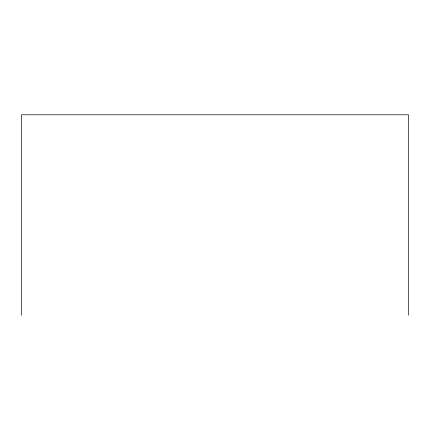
<?xml version="1.0" encoding="UTF-8"?>
<svg xmlns="http://www.w3.org/2000/svg" width="430" height="430" viewBox="0 0 430 430"><rect width="100%" height="100%" fill="white"/><g stroke="black" fill="none" stroke-linecap="round" stroke-linejoin="round"><path stroke-width="0.64" d="M408.5 315.217L408.5 114.783L21.5 114.783L21.5 315.217"/></g></svg>
